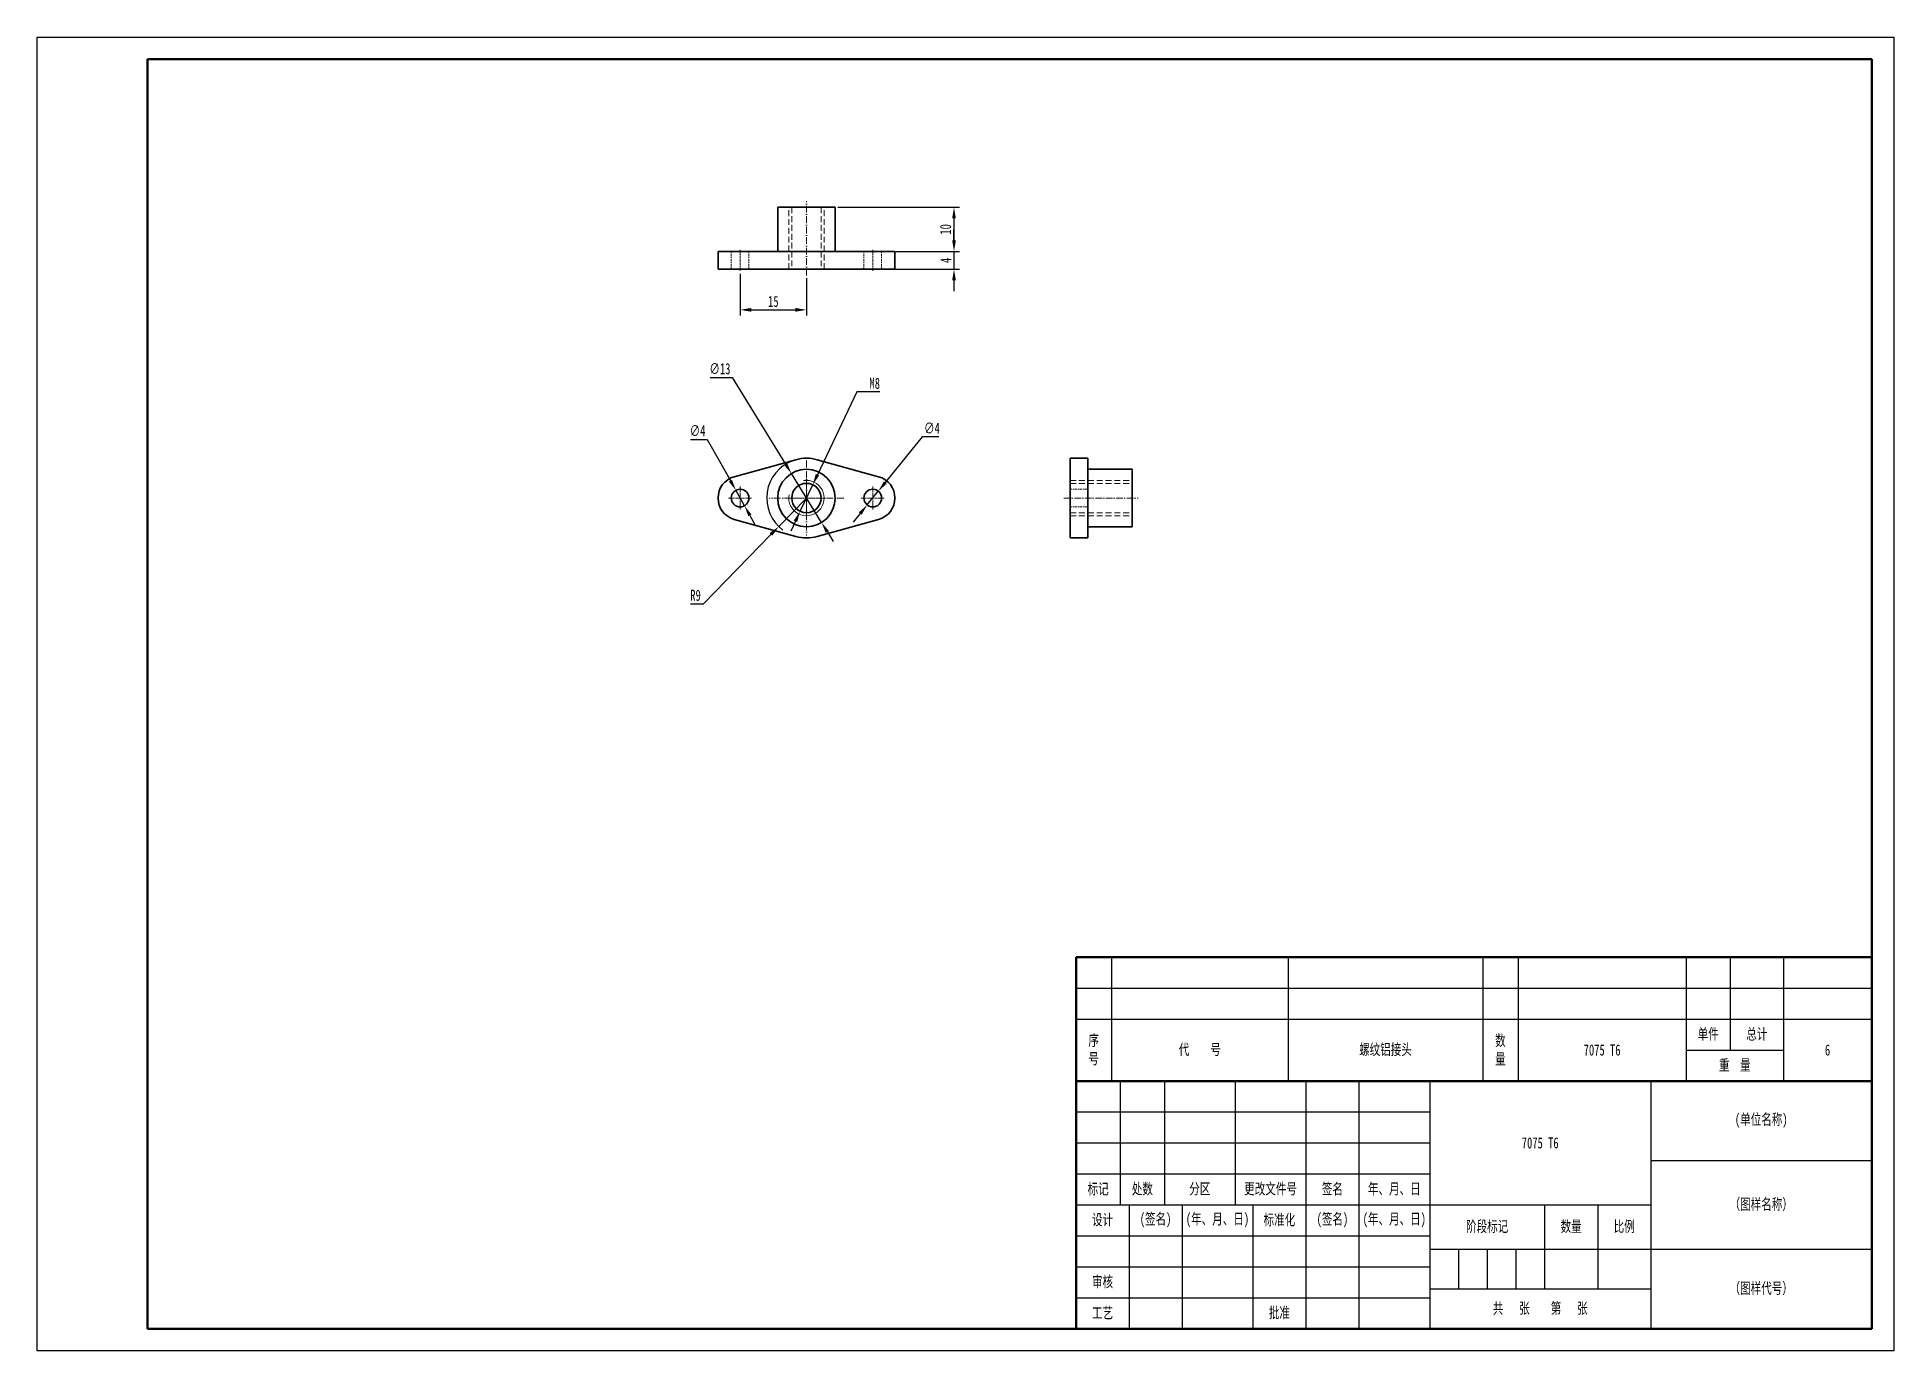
# Model space of a CAD drawing. Header units: millimetres. Extents: x 1050 to 1470, y 766 to 1063.
import ezdxf

# ---------------------------------------------------------------- set-up
doc = ezdxf.new("R2010")
doc.units = ezdxf.units.MM
doc.header["$LTSCALE"] = 0.3
doc.linetypes.add('DASHDOT', pattern=[18.5, 12, -3, 0.5, -3])
doc.linetypes.add('DASHED', pattern=[19.05, 12.7, -6.35])
for name, color, linetype, lineweight in [('尺寸线', 3, 'Continuous', 25), ('粗实线', 7, 'Continuous', 50), ('细实线', 7, 'Continuous', 25), ('细文本', 7, 'Continuous', 25)]:
    doc.layers.add(name, color=color, linetype=linetype, lineweight=lineweight)
doc.styles.add('NUT Standard', font='simfang.ttf', dxfattribs={"width": 0.7, "height": 2.5})
doc.dimstyles.new('NUT Standard', dxfattribs={"dimtxt": 2.5, "dimasz": 2.5, "dimexe": 1.25, "dimexo": 0.625, "dimtad": 1, "dimtoh": 1, "dimtxsty": 'NUT Standard', "dimcen": 2.5, "dimadec": 0, "dimazin": 0, "dimtfac": 1, "dimtmove": 0, "dimatfit": 3, "dimfxl": 1, "dimarcsym": 0})

# ---------------------------------------------------------------- blocks, each defined once
blk = doc.blocks.new('*D7')
at = {"layer": 'Defpoints', "color": 0, "transparency": 16777216}
for p in [(1208.09, 960.17), (1210.05, 956.68)]:
    blk.add_point(p, dxfattribs=at)
at = {"layer": '尺寸线', "color": 0, "lineweight": -2, "transparency": 16777216}
for p, q in [((1197.87, 971.69), (1201.61, 971.69)), ((1201.61, 971.69), (1206.86, 962.35)), ((1210.05, 956.68), (1208.09, 960.17)), ((1211.27, 954.5), (1212.5, 952.32))]:
    blk.add_line(p, q, dxfattribs=at)
at = {"layer": '尺寸线', "color": 0, "transparency": 16777216}
for points in [[(1207.22, 962.55), (1206.5, 962.14), (1208.09, 960.17)], [(1211.63, 954.7), (1210.91, 954.29), (1210.05, 956.68)]]:
    blk.add_solid(points, dxfattribs=at)
at = {"layer": '尺寸线', "color": 0, "transparency": 16777216, "insert": (1199.43, 973.65), "char_height": 2.5, "attachment_point": 5, "style": 'NUT Standard'}
blk.add_mtext('∅4', dxfattribs=at)
blk = doc.blocks.new('*D8')
at = {"layer": 'Defpoints', "color": 0, "transparency": 16777216}
for p in [(1240.32, 959.98), (1237.81, 956.87)]:
    blk.add_point(p, dxfattribs=at)
at = {"layer": '尺寸线', "color": 0, "lineweight": -2, "transparency": 16777216}
for p, q in [((1250.27, 972.25), (1241.9, 961.92)), ((1254.01, 972.25), (1250.27, 972.25)), ((1237.81, 956.87), (1240.32, 959.98)), ((1236.23, 954.92), (1234.66, 952.98))]:
    blk.add_line(p, q, dxfattribs=at)
at = {"layer": '尺寸线', "color": 0, "transparency": 16777216}
for points in [[(1241.57, 962.18), (1242.22, 961.66), (1240.32, 959.98)], [(1235.91, 955.19), (1236.56, 954.66), (1237.81, 956.87)]]:
    blk.add_solid(points, dxfattribs=at)
at = {"layer": '尺寸线', "color": 0, "transparency": 16777216, "insert": (1252.45, 974.22), "char_height": 2.5, "attachment_point": 5, "style": 'NUT Standard'}
blk.add_mtext('∅4', dxfattribs=at)
blk = doc.blocks.new('*D9')
at = {"layer": 'Defpoints', "color": 0, "transparency": 16777216}
for p in [(1220.66, 963.96), (1227.48, 952.89)]:
    blk.add_point(p, dxfattribs=at)
at = {"layer": '尺寸线', "color": 0, "lineweight": -2, "transparency": 16777216}
for p, q in [((1202.32, 985.68), (1207.28, 985.68)), ((1207.28, 985.68), (1219.35, 966.08)), ((1227.48, 952.89), (1220.66, 963.96)), ((1228.79, 950.76), (1230.1, 948.63))]:
    blk.add_line(p, q, dxfattribs=at)
at = {"layer": '尺寸线', "color": 0, "transparency": 16777216}
for points in [[(1219.7, 966.3), (1218.99, 965.87), (1220.66, 963.96)], [(1229.14, 950.98), (1228.43, 950.54), (1227.48, 952.89)]]:
    blk.add_solid(points, dxfattribs=at)
at = {"layer": '尺寸线', "color": 0, "transparency": 16777216, "insert": (1204.49, 987.64), "char_height": 2.5, "attachment_point": 5, "style": 'NUT Standard'}
blk.add_mtext('∅13', dxfattribs=at)
blk = doc.blocks.new('*D10')
at = {"layer": 'Defpoints', "color": 0, "transparency": 16777216}
for p in [(1225.49, 961.43), (1222.64, 955.42)]:
    blk.add_point(p, dxfattribs=at)
at = {"layer": '尺寸线', "color": 0, "lineweight": -2, "transparency": 16777216}
for p, q in [((1235.44, 982.46), (1226.56, 963.69)), ((1240.7, 982.46), (1235.44, 982.46)), ((1222.64, 955.42), (1225.49, 961.43)), ((1221.58, 953.16), (1220.51, 950.9))]:
    blk.add_line(p, q, dxfattribs=at)
at = {"layer": '尺寸线', "color": 0, "transparency": 16777216}
for points in [[(1226.18, 963.86), (1226.93, 963.51), (1225.49, 961.43)], [(1221.2, 953.34), (1221.95, 952.98), (1222.64, 955.42)]]:
    blk.add_solid(points, dxfattribs=at)
at = {"layer": '尺寸线', "color": 0, "transparency": 16777216, "insert": (1239.51, 984.35), "char_height": 2.5, "attachment_point": 5, "style": 'NUT Standard'}
blk.add_mtext('M8', dxfattribs=at)
blk = doc.blocks.new('*D11')
at = {"layer": 'Defpoints', "color": 0, "transparency": 16777216}
for p in [(1224.07, 958.42), (1217.78, 951.98)]:
    blk.add_point(p, dxfattribs=at)
at = {"layer": '尺寸线', "color": 0, "lineweight": -2, "transparency": 16777216}
for p, q in [((1224.07, 958.42), (1217.78, 951.98)), ((1200.78, 934.53), (1216.04, 950.19)), ((1197.81, 934.53), (1200.78, 934.53))]:
    blk.add_line(p, q, dxfattribs=at)
blk.add_arc((1224.07, 958.42), 9, 109.4449, 233.6908, dxfattribs=at)
at = {"layer": '尺寸线', "color": 0, "transparency": 16777216}
blk.add_solid([(1215.74, 950.48), (1216.34, 949.9), (1217.78, 951.98)], dxfattribs=at)
at = {"layer": '尺寸线', "color": 0, "transparency": 16777216, "insert": (1198.98, 936.42), "char_height": 2.5, "attachment_point": 5, "style": 'NUT Standard'}
blk.add_mtext('R9', dxfattribs=at)
blk = doc.blocks.new('*D12')
at = {"layer": 'Defpoints', "color": 0, "transparency": 16777216}
for p in [(1209.07, 1009.76), (1224.07, 1008.76), (1224.07, 1000.97)]:
    blk.add_point(p, dxfattribs=at)
at = {"layer": '尺寸线', "color": 0, "lineweight": -2, "transparency": 16777216}
for p, q in [((1209.07, 1009.14), (1209.07, 999.72)), ((1224.07, 1008.14), (1224.07, 999.72)), ((1211.57, 1000.97), (1221.57, 1000.97))]:
    blk.add_line(p, q, dxfattribs=at)
at = {"layer": '尺寸线', "color": 0, "transparency": 16777216}
for points in [[(1211.57, 1001.39), (1211.57, 1000.55), (1209.07, 1000.97)], [(1221.57, 1001.39), (1221.57, 1000.55), (1224.07, 1000.97)]]:
    blk.add_solid(points, dxfattribs=at)
at = {"layer": '尺寸线', "color": 0, "transparency": 16777216, "insert": (1216.57, 1002.86), "char_height": 2.5, "attachment_point": 5, "style": 'NUT Standard'}
blk.add_mtext('15', dxfattribs=at)
blk = doc.blocks.new('*D13')
at = {"layer": 'Defpoints', "color": 0, "transparency": 16777216}
for p in [(1230.57, 1024.16), (1240.4, 1014.16), (1257.44, 1014.16)]:
    blk.add_point(p, dxfattribs=at)
at = {"layer": '尺寸线', "color": 0, "lineweight": -2, "transparency": 16777216}
for p, q in [((1231.19, 1024.16), (1258.69, 1024.16)), ((1257.44, 1021.66), (1257.44, 1016.66)), ((1241.02, 1014.16), (1258.69, 1014.16))]:
    blk.add_line(p, q, dxfattribs=at)
at = {"layer": '尺寸线', "color": 0, "transparency": 16777216}
for points in [[(1257.03, 1021.66), (1257.86, 1021.66), (1257.44, 1024.16)], [(1257.03, 1016.66), (1257.86, 1016.66), (1257.44, 1014.16)]]:
    blk.add_solid(points, dxfattribs=at)
at = {"layer": '尺寸线', "color": 0, "transparency": 16777216, "insert": (1255.55, 1019.16), "char_height": 2.5, "attachment_point": 5, "rotation": 90, "style": 'NUT Standard'}
blk.add_mtext('10', dxfattribs=at)
blk = doc.blocks.new('*D14')
at = {"layer": 'Defpoints', "color": 0, "transparency": 16777216}
for p in [(1240.4, 1014.16), (1240.4, 1010.16), (1257.44, 1010.16)]:
    blk.add_point(p, dxfattribs=at)
at = {"layer": '尺寸线', "color": 0, "lineweight": -2, "transparency": 16777216}
for p, q in [((1257.44, 1016.66), (1257.44, 1019.16)), ((1241.02, 1014.16), (1258.69, 1014.16)), ((1257.44, 1014.16), (1257.44, 1010.16)), ((1241.02, 1010.16), (1258.69, 1010.16)), ((1257.44, 1007.66), (1257.44, 1005.16))]:
    blk.add_line(p, q, dxfattribs=at)
at = {"layer": '尺寸线', "color": 0, "transparency": 16777216}
for points in [[(1257.03, 1016.66), (1257.86, 1016.66), (1257.44, 1014.16)], [(1257.03, 1007.66), (1257.86, 1007.66), (1257.44, 1010.16)]]:
    blk.add_solid(points, dxfattribs=at)
at = {"layer": '尺寸线', "color": 0, "transparency": 16777216, "insert": (1255.57, 1012.16), "char_height": 2.5, "attachment_point": 5, "rotation": 90, "style": 'NUT Standard'}
blk.add_mtext('4', dxfattribs=at)

msp = doc.modelspace()

# ---------------------------------------------------------------- linework, layer by layer
for p, q in [((1050.042, 1062.619), (1470.042, 1062.619)), ((1050.042, 765.619), (1050.042, 1062.619)), ((1470.042, 1062.619), (1470.042, 765.619)), ((1470.042, 765.619), (1050.042, 765.619))]:
    msp.add_line(p, q)
at = {"color": 7, "linetype": 'DASHDOT', "lineweight": 13, "ltscale": 0.420001}
for p, q in [((1224.066, 1008.762), (1224.066, 1025.562)), ((1282.314, 958.422), (1299.114, 958.422))]:
    msp.add_line(p, q, dxfattribs=at)
at = {"color": 7, "lineweight": 35}
for p, q in [((1230.566, 1024.162), (1217.566, 1024.162)), ((1217.566, 1024.162), (1217.566, 1014.162)), ((1230.566, 1024.162), (1230.566, 1014.162)), ((1204.066, 1014.162), (1207.733, 1014.162)), ((1204.066, 1014.162), (1204.066, 1010.162)), ((1221.666, 1014.162), (1207.733, 1014.162)), ((1221.666, 1014.162), (1224.066, 1014.162)), ((1224.066, 1014.162), (1226.466, 1014.162)), ((1240.399, 1014.162), (1226.466, 1014.162)), ((1240.399, 1014.162), (1244.066, 1014.162)), ((1244.066, 1014.162), (1244.066, 1010.162)), ((1204.066, 1010.162), (1207.733, 1010.162)), ((1221.666, 1010.162), (1207.733, 1010.162)), ((1221.666, 1010.162), (1224.066, 1010.162)), ((1224.066, 1010.162), (1226.466, 1010.162)), ((1240.399, 1010.162), (1226.466, 1010.162)), ((1240.399, 1010.162), (1244.066, 1010.162)), ((1207.733, 963.241), (1221.666, 967.096)), ((1226.466, 967.096), (1240.399, 963.241)), ((1283.714, 967.422), (1283.714, 967.096)), ((1287.714, 967.422), (1283.714, 967.422)), ((1283.714, 963.241), (1283.714, 967.096)), ((1287.714, 967.422), (1287.714, 967.096)), ((1287.714, 963.241), (1287.714, 967.096)), ((1283.714, 963.241), (1283.714, 953.603)), ((1287.714, 964.922), (1297.714, 964.922)), ((1287.714, 963.241), (1287.714, 953.603)), ((1297.714, 958.422), (1297.714, 964.922)), ((1297.714, 951.922), (1297.714, 958.422)), ((1221.666, 949.748), (1207.733, 953.603)), ((1240.399, 953.603), (1226.466, 949.748)), ((1283.714, 949.748), (1283.714, 953.603)), ((1287.714, 949.748), (1287.714, 953.603)), ((1283.714, 949.748), (1283.714, 949.422)), ((1287.714, 949.422), (1283.714, 949.422)), ((1287.714, 951.922), (1297.714, 951.922)), ((1287.714, 949.748), (1287.714, 949.422))]:
    msp.add_line(p, q, dxfattribs=at)
at = {"color": 7, "linetype": 'DASHED', "lineweight": 13, "ltscale": 0.35}
for p, q in [((1220.066, 1010.162), (1220.066, 1024.162)), ((1220.743, 1024.162), (1220.743, 1010.162)), ((1227.39, 1024.162), (1227.39, 1010.162)), ((1228.066, 1010.162), (1228.066, 1024.162)), ((1283.714, 962.422), (1297.714, 962.422)), ((1283.714, 961.745), (1297.714, 961.745)), ((1283.714, 955.099), (1297.714, 955.099)), ((1283.714, 954.422), (1297.714, 954.422))]:
    msp.add_line(p, q, dxfattribs=at)
at = {"color": 7, "linetype": 'DASHED', "lineweight": 13, "ltscale": 0.1}
for p, q in [((1207.066, 1014.162), (1207.066, 1010.162)), ((1211.066, 1014.162), (1211.066, 1010.162)), ((1237.066, 1014.162), (1237.066, 1010.162)), ((1241.066, 1014.162), (1241.066, 1010.162)), ((1283.714, 960.422), (1287.714, 960.422)), ((1283.714, 960.422), (1287.714, 960.422)), ((1283.714, 956.422), (1287.714, 956.422)), ((1283.714, 956.422), (1287.714, 956.422))]:
    msp.add_line(p, q, dxfattribs=at)
at = {"color": 7, "linetype": 'DASHDOT', "lineweight": 13, "ltscale": 0.120001}
for p, q in [((1209.066, 1009.762), (1209.066, 1014.562)), ((1239.066, 1009.762), (1239.066, 1014.562))]:
    msp.add_line(p, q, dxfattribs=at)
at = {"color": 7, "linetype": 'DASHDOT', "lineweight": 13, "ltscale": 0.422501}
for p, q in [((1224.066, 966.872), (1224.066, 949.972)), ((1232.516, 958.422), (1215.616, 958.422))]:
    msp.add_line(p, q, dxfattribs=at)
at = {"color": 7, "linetype": 'DASHDOT', "lineweight": 13, "ltscale": 0.216028}
for p, q in [((1224.066, 962.743), (1224.066, 954.101)), ((1228.387, 958.422), (1219.746, 958.422))]:
    msp.add_line(p, q, dxfattribs=at)
at = {"color": 7, "linetype": 'DASHDOT', "lineweight": 13, "ltscale": 0.129999}
for p, q in [((1211.666, 958.422), (1206.466, 958.422)), ((1241.666, 958.422), (1236.466, 958.422))]:
    msp.add_line(p, q, dxfattribs=at)
at = {"color": 7, "linetype": 'DASHDOT', "lineweight": 13, "ltscale": 0.13}
for p, q in [((1209.066, 961.022), (1209.066, 955.822)), ((1239.066, 961.022), (1239.066, 955.822))]:
    msp.add_line(p, q, dxfattribs=at)
at = {"color": 7, "lineweight": 35}
for centre, radius in [((1224.066, 958.422), 6.5), ((1209.066, 958.422), 2), ((1224.066, 958.422), 3.324), ((1239.066, 958.422), 2)]:
    msp.add_circle(centre, radius, dxfattribs=at)
for centre, radius, start, end in [((1224.066, 958.422), 9, 74.53399, 105.46601), ((1209.066, 958.422), 5, 105.46601, 254.53399), ((1239.066, 958.422), 5, 285.46601, 74.53399), ((1224.066, 958.422), 9, 254.53399, 285.46601)]:
    msp.add_arc(centre, radius, start, end, dxfattribs=at)
at = {"color": 7, "lineweight": 13}
msp.add_arc((1224.066, 958.422), 4, 169.99999, 100.00001, dxfattribs=at)
at = {"layer": '粗实线'}
for p, q in [((1075.042, 770.619), (1075.042, 1057.619)), ((1075.042, 1057.619), (1465.042, 1057.619)), ((1465.042, 1057.619), (1465.042, 770.619)), ((1285.042, 854.619), (1465.042, 854.619)), ((1285.042, 770.619), (1285.042, 854.619)), ((1285.042, 826.619), (1465.042, 826.619)), ((1465.042, 770.619), (1075.042, 770.619)), ((1285.042, 770.619), (1465.042, 770.619))]:
    msp.add_line(p, q, dxfattribs=at)
at = {"layer": '细实线'}
for p, q in [((1293.042, 854.619), (1293.042, 826.619)), ((1333.042, 854.619), (1333.042, 826.619)), ((1377.042, 854.619), (1377.042, 826.619)), ((1385.042, 854.619), (1385.042, 826.619)), ((1423.042, 854.619), (1423.042, 826.619)), ((1433.042, 854.619), (1433.042, 833.619)), ((1445.042, 854.619), (1445.042, 826.619)), ((1285.042, 847.619), (1465.042, 847.619)), ((1285.042, 840.619), (1465.042, 840.619)), ((1423.042, 833.619), (1445.042, 833.619)), ((1295.042, 826.619), (1295.042, 798.619)), ((1305.042, 826.619), (1305.042, 798.619)), ((1321.042, 826.619), (1321.042, 798.619)), ((1337.042, 826.619), (1337.042, 798.619)), ((1349.042, 826.619), (1349.042, 798.619)), ((1365.042, 826.619), (1365.042, 770.619)), ((1415.042, 826.619), (1415.042, 770.619)), ((1285.042, 819.619), (1365.042, 819.619)), ((1285.042, 812.619), (1365.042, 812.619)), ((1415.042, 808.619), (1465.042, 808.619)), ((1285.042, 805.619), (1365.042, 805.619)), ((1285.042, 798.619), (1415.042, 798.619)), ((1297.042, 798.619), (1297.042, 770.619)), ((1309.042, 798.619), (1309.042, 770.619)), ((1325.042, 798.619), (1325.042, 770.619)), ((1337.042, 798.619), (1337.042, 770.619)), ((1349.042, 798.619), (1349.042, 770.619)), ((1391.042, 798.619), (1391.042, 779.619)), ((1403.042, 798.619), (1403.042, 779.619)), ((1285.042, 791.619), (1365.042, 791.619)), ((1365.042, 788.619), (1465.042, 788.619)), ((1371.542, 788.619), (1371.542, 779.619)), ((1378.042, 788.619), (1378.042, 779.619)), ((1384.542, 788.619), (1384.542, 779.619)), ((1285.042, 784.619), (1365.042, 784.619)), ((1285.042, 777.619), (1365.042, 777.619)), ((1365.042, 779.619), (1415.042, 779.619))]:
    msp.add_line(p, q, dxfattribs=at)

# ---------------------------------------------------------------- texts
at = {"layer": '细文本', "char_height": 2.5, "attachment_point": 5, "style": 'NUT Standard'}
for s, insert, width in [('序\\P号', (1289.042, 833.619), 8), ('数\\P量', (1381.042, 833.619), 8), ('单件', (1428.042, 837.119), 10), ('总计', (1439.042, 837.119), 12), ('代    号', (1313.042, 833.619), 40), ('螺纹铝接头', (1355.042, 833.619), 44), ('7075 T6', (1404.042, 833.619), 38), ('重  量', (1434.042, 830.119), 22), ('6', (1455.042, 833.619), 20), ('(单位名称)', (1440.042, 817.619), 50), ('7075 T6', (1390.042, 812.619), 50), ('标记', (1290.042, 802.119), 10), ('处数', (1300.042, 802.119), 10), ('分区', (1313.042, 802.119), 16), ('更改文件号', (1329.042, 802.119), 16), ('签名', (1343.042, 802.119), 12), ('年、月、日', (1357.042, 802.119), 16), ('（图样名称）', (1440.042, 798.619), 50), ('设计', (1291.042, 795.119), 12), ('(签名)', (1303.042, 795.119), 12), ('(年、月、日)', (1317.042, 795.119), 16), ('标准化', (1331.042, 795.119), 12), ('(签名)', (1343.042, 795.119), 12), ('(年、月、日)', (1357.042, 795.119), 16), ('阶段标记', (1378.042, 793.619), 26), ('数量', (1397.042, 793.619), 12), ('比例', (1409.042, 793.619), 12), ('审核', (1291.042, 781.119), 12), ('（图样代号）', (1440.042, 779.619), 50), ('工艺', (1291.042, 774.119), 12), ('批准', (1331.042, 774.119), 12), ('共   张    第   张', (1390.042, 775.119), 50)]:
    msp.add_mtext(s, dxfattribs=dict(at, insert=insert, width=width))

# ---------------------------------------------------------------- dimensions: what is measured, and where the dimension line sits
at = {"layer": '尺寸线'}
for base, p1, p2, angle, picture, middle in [((1257.444, 1014.162), (1230.566, 1024.162), (1240.399, 1014.162), 270, '*D13', (1255.554, 1019.162)), ((1257.444, 1010.162), (1240.399, 1014.162), (1240.399, 1010.162), 270, '*D14', (1255.569, 1012.162)), ((1224.066, 1000.971), (1209.066, 1009.762), (1224.066, 1008.762), 180, '*D12', (1216.566, 1002.861))]:
    dim = msp.add_linear_dim(base=base, p1=p1, p2=p2, angle=angle, dimstyle='NUT Standard', dxfattribs=at)
    dim.commit()
    dim.dimension.update_dxf_attribs({"geometry": picture, "text_midpoint": middle})
for p1, p2, picture, middle in [((1227.475, 952.888), (1220.657, 963.956), '*D9', (1204.488, 985.676)), ((1210.046, 956.678), (1208.086, 960.166), '*D7', (1199.428, 971.685)), ((1237.808, 956.868), (1240.325, 959.976), '*D8', (1252.451, 972.255))]:
    dim = msp.add_diameter_dim_2p(p1=p1, p2=p2, dimstyle='NUT Standard', dxfattribs=at)
    dim.commit()
    dim.dimension.update_dxf_attribs({"geometry": picture, "text_midpoint": middle, "dimtype": 163})
dim = msp.add_diameter_dim_2p(p1=(1222.645, 955.418), p2=(1225.487, 961.426), text='M8', dimstyle='NUT Standard', dxfattribs=at)
dim.commit()
dim.dimension.update_dxf_attribs({"geometry": '*D10', "text_midpoint": (1239.507, 982.46), "dimtype": 163})
dim = msp.add_radius_dim(center=(1224.066, 958.422), mpoint=(1217.784, 951.977), dimstyle='NUT Standard', dxfattribs=at)
dim.commit()
dim.dimension.update_dxf_attribs({"geometry": '*D11', "text_midpoint": (1198.983, 934.53), "dimtype": 164})

doc.saveas('drawing.dxf')
